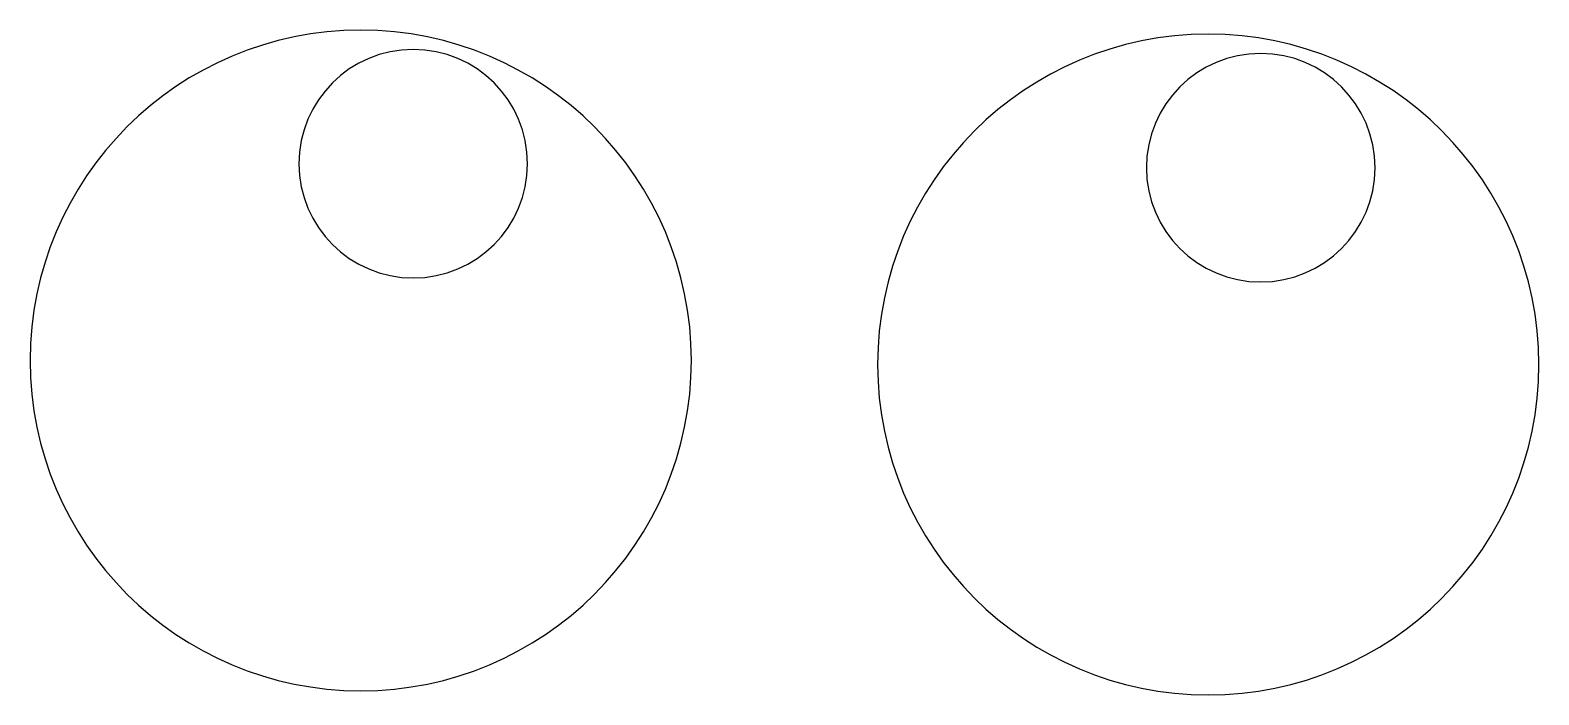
# Model space of a CAD drawing. Header units: centimetres. Extents: x -7.4 to 7.4, y -3.3 to 3.3.
import ezdxf

# ---------------------------------------------------------------- set-up
doc = ezdxf.new("R2010")
doc.units = ezdxf.units.CM
doc.header["$MEASUREMENT"] = 0
doc.layers.add('Camada 1', color=7, linetype='Continuous')

msp = doc.modelspace()

# ---------------------------------------------------------------- linework, layer by layer
at = {"layer": 'Camada 1'}
for points in [[(-0.91367, 0.01951), (-0.91367, -1.77193), (-2.36634, -3.22373), (-4.15754, -3.22373), (-4.15754, -3.22373), (-5.94898, -3.22375), (-7.40091, -1.77193), (-7.40091, 0.01951), (-7.40091, 0.01951), (-7.40091, 1.81119), (-5.94898, 3.26349), (-4.15754, 3.26349), (-4.15754, 3.26349), (-2.36634, 3.26349), (-0.91367, 1.81119), (-0.91367, 0.01951)], [(7.40091, -0.01999), (7.40091, -1.81143), (5.94848, -3.26349), (4.15728, -3.26349), (4.15728, -3.26349), (2.3656, -3.26349), (0.91367, -1.81143), (0.91367, -0.01999), (0.91367, -0.01999), (0.91367, 1.77145), (2.36563, 3.22399), (4.1573, 3.22399), (4.1573, 3.22399), (5.94851, 3.22399), (7.40091, 1.77145), (7.40091, -0.01999)]]:
    msp.add_open_spline(points, degree=3, knots=[0, 0, 0, 0, 0.2, 0.2, 0.2, 0.2, 0.4, 0.4, 0.4, 0.4, 0.6, 0.6, 0.6, 0.6, 1, 1, 1, 1], dxfattribs=at)
at = {"layer": 'Camada 1', "color": 7}
for points in [[(-2.52088, 1.95224), (-2.52088, 1.33264), (-3.02317, 0.83022), (-3.64303, 0.83022), (-3.64303, 0.83022), (-4.26216, 0.83022), (-4.76418, 1.33264), (-4.76418, 1.95224), (-4.76418, 1.95224), (-4.76418, 2.57184), (-4.26216, 3.074), (-3.64304, 3.074), (-3.64304, 3.074), (-3.02317, 3.074), (-2.52088, 2.57184), (-2.52088, 1.95224)], [(5.79396, 1.91274), (5.79396, 1.29314), (5.29144, 0.79096), (4.67181, 0.79096), (4.67181, 0.79096), (4.05245, 0.79096), (3.55043, 1.29311), (3.55043, 1.91274), (3.55043, 1.91274), (3.55043, 2.53237), (4.05245, 3.03426), (4.67181, 3.03426), (4.67181, 3.03426), (5.29144, 3.03425), (5.79396, 2.53237), (5.79396, 1.91274)]]:
    msp.add_open_spline(points, degree=3, knots=[0, 0, 0, 0, 0.2, 0.2, 0.2, 0.2, 0.4, 0.4, 0.4, 0.4, 0.6, 0.6, 0.6, 0.6, 1, 1, 1, 1], dxfattribs=at)

doc.saveas('drawing.dxf')
